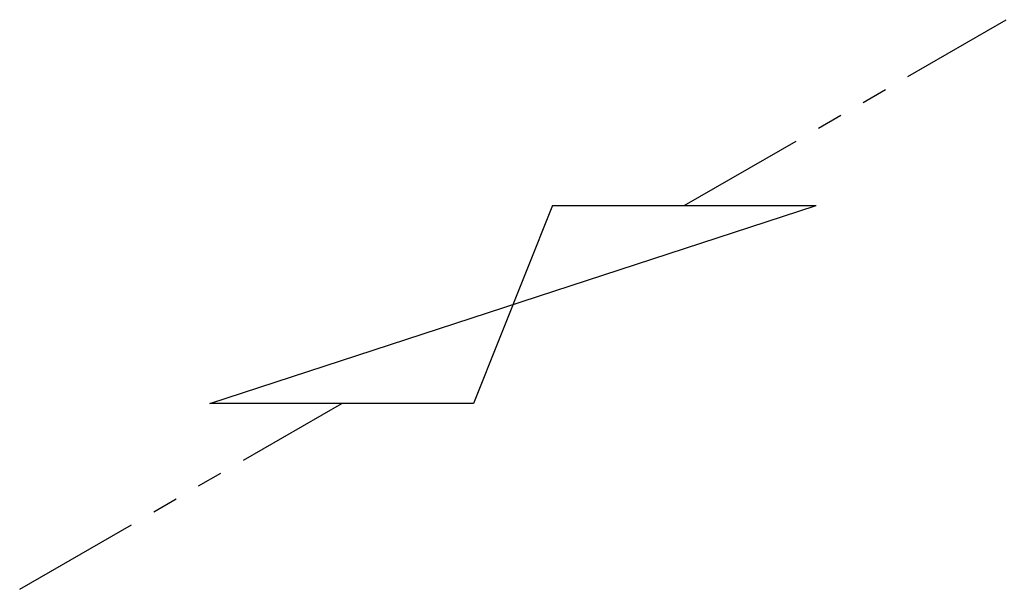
# Model space of a CAD drawing. Extents: x -21063.8 to -21039.9, y -11877.7 to -11863.9.
import ezdxf

# ---------------------------------------------------------------- set-up
doc = ezdxf.new("R2010")
doc.units = 0
doc.header["$MEASUREMENT"] = 0
doc.linetypes.add('PHANTOM2', pattern=[1.25, 0.625, -0.125, 0.125, -0.125, 0.125, -0.125])
doc.layers.get('0').update_dxf_attribs({"color": 3, "linetype": 'CONTINUOUS'})

msp = doc.modelspace()

# ---------------------------------------------------------------- linework, layer by layer
at = {"color": 1, "linetype": 'PHANTOM2', "ltscale": 5}
for p, q in [((-21047.737, -11868.411), (-21039.943, -11863.911)), ((-21063.822, -11877.698), (-21056.028, -11873.198))]:
    msp.add_line(p, q, dxfattribs=at)
at = {"color": 2}
for p, q in [((-21059.219, -11873.198), (-21044.545, -11868.411)), ((-21050.928, -11868.411), (-21052.837, -11873.198)), ((-21050.928, -11868.411), (-21044.545, -11868.411)), ((-21052.837, -11873.198), (-21059.219, -11873.198))]:
    msp.add_line(p, q, dxfattribs=at)

doc.saveas('drawing.dxf')
